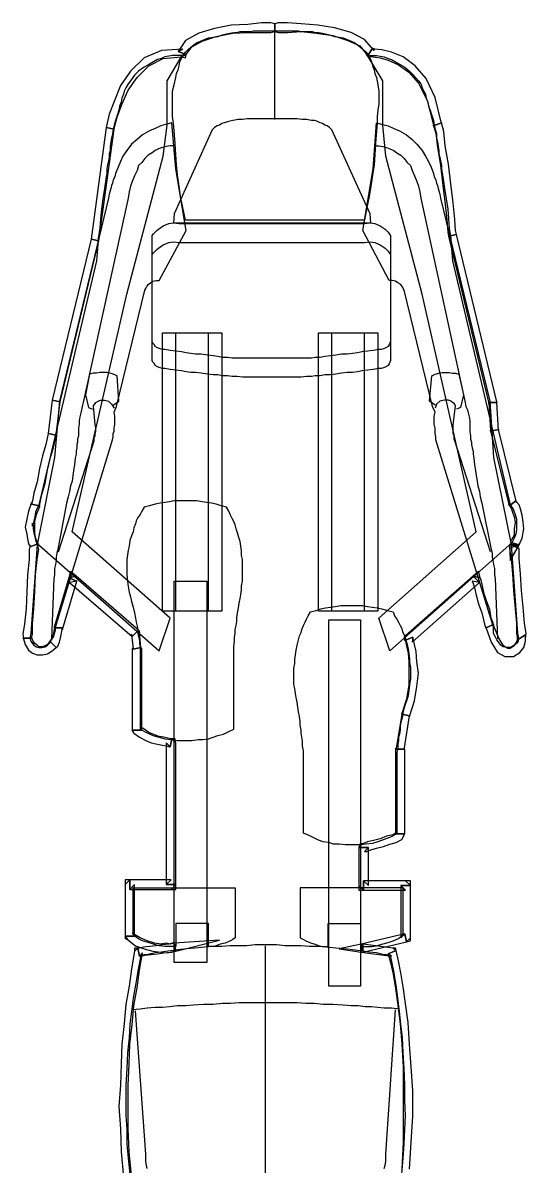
# Model space of a CAD drawing. Header units: millimetres. Extents: x 24547 to 62889, y 34568 to 56011.
# Drawn here: x 60588 to 61293, y 36032 to 37632 of the extents above; entities that cross this region are included whole.
import ezdxf

# ---------------------------------------------------------------- set-up
doc = ezdxf.new("R2010")
doc.units = ezdxf.units.MM

# ---------------------------------------------------------------- blocks, each defined once
blk = doc.blocks.new('A$C42E06F45')
at = {"linetype": 'Continuous'}
for points in [[(366.2, 1290.5), (366.2, 1290.5), (379.5, 1290.5), (391.7, 1291.6), (403.9, 1291.6), (415, 1291.6), (426.1, 1292.7), (438.3, 1292.7), (450.5, 1293.8), (463.8, 1294.9), (463.8, 1294.9), (474.9, 1296), (483.8, 1297.1), (493.8, 1298.2), (501.5, 1299.3), (510.4, 1300.4), (519.3, 1301.6), (529.3, 1303.8), (539.3, 1304.9), (539.3, 1304.9), (543.7, 1327.1), (547, 1347), (550.4, 1364.8), (552.6, 1383.7), (554.8, 1401.4), (555.9, 1420.3), (558.1, 1441.4), (559.2, 1463.6), (559.2, 1463.6), (560.3, 1486.9), (560.3, 1509), (560.3, 1529), (559.2, 1549), (559.2, 1569), (557, 1588.9), (554.8, 1611.1)], [(174.2, 1611.1), (172, 1588.9), (170.9, 1569), (169.8, 1549), (168.7, 1529), (169.8, 1509), (169.8, 1486.9), (170.9, 1463.6), (170.9, 1463.6), (172, 1441.4), (173.1, 1420.3), (175.3, 1401.4), (177.5, 1383.7), (179.8, 1364.8), (182, 1347), (185.3, 1327.1), (189.7, 1304.9), (189.7, 1304.9), (200.8, 1303.8), (209.7, 1301.6), (219.7, 1300.4), (228.6, 1299.3), (236.3, 1298.2), (246.3, 1297.1), (255.2, 1296), (266.3, 1294.9), (266.3, 1294.9), (279.6, 1293.8), (291.8, 1292.7), (304, 1292.7), (315.1, 1291.6), (325.1, 1291.6), (337.3, 1291.6), (349.5, 1290.5), (362.8, 1290.5), (366.2, 1290.5)], [(366.2, 1290.5), (379.5, 1290.5), (391.7, 1291.6), (403.9, 1291.6), (415, 1291.6), (426.1, 1292.7), (438.3, 1292.7), (450.5, 1293.8), (463.8, 1294.9), (474.9, 1296), (483.8, 1297.1), (493.8, 1298.2), (501.5, 1299.3), (510.4, 1300.4), (519.3, 1301.6), (529.3, 1303.8), (539.3, 1304.9), (543.7, 1327.1), (547, 1347), (550.4, 1364.8), (552.6, 1383.7), (554.8, 1401.4), (555.9, 1420.3), (558.1, 1441.4), (559.2, 1463.6), (560.3, 1486.9), (560.3, 1509), (560.3, 1529), (559.2, 1549), (559.2, 1569), (557, 1588.9), (554.8, 1611.1)], [(174.2, 1611.1), (172, 1588.9), (170.9, 1569), (169.8, 1549), (168.7, 1529), (169.8, 1509), (169.8, 1486.9), (170.9, 1463.6), (172, 1441.4), (173.1, 1420.3), (175.3, 1401.4), (177.5, 1383.7), (179.8, 1364.8), (182, 1347), (185.3, 1327.1), (189.7, 1304.9), (200.8, 1303.8), (209.7, 1301.6), (219.7, 1300.4), (228.6, 1299.3), (236.3, 1298.2), (246.3, 1297.1), (255.2, 1296), (266.3, 1294.9), (279.6, 1293.8), (291.8, 1292.7), (304, 1292.7), (315.1, 1291.6), (325.1, 1291.6), (337.3, 1291.6), (349.5, 1290.5), (362.8, 1290.5), (366.2, 1290.5), (366.2, 1290.5)], [(365.1, 1833), (365.1, 1291.6)], [(163.1, 1604.5), (160.9, 1566.7), (158.7, 1530.1), (158.7, 1494.6), (160.9, 1461.3), (163.1, 1429.2), (165.3, 1399.2), (168.7, 1372.6), (172, 1349.3), (175.3, 1329.3), (178.6, 1312.6), (182, 1298.2), (193.1, 1302.7), (189.7, 1314.9), (186.4, 1331.5), (183.1, 1351.5), (179.8, 1374.8), (176.4, 1401.4), (174.2, 1429.2), (172, 1461.3), (172, 1494.6), (172, 1530.1), (172, 1566.7), (174.2, 1604.5)], [(543.7, 1294.9), (548.1, 1299.3), (552.6, 1323.7), (555.9, 1348.2), (560.3, 1373.7), (562.6, 1400.3), (565.9, 1429.2), (567, 1456.9), (568.1, 1486.9), (570.3, 1516.8), (568.1, 1547.9), (567, 1580.1), (563.7, 1615.6)], [(552.6, 1613.3), (555.9, 1580.1), (557, 1547.9), (557, 1516.8), (557, 1486.9), (555.9, 1456.9), (554.8, 1429.2), (551.5, 1402.5), (549.2, 1375.9), (544.8, 1350.4), (541.5, 1326), (537, 1301.6), (541.5, 1306), (543.7, 1294.9), (548.1, 1294.9), (548.1, 1299.3), (543.7, 1294.9)], [(198.6, 1603.4), (197.5, 1598.9), (196.4, 1593.4), (196.4, 1588.9), (196.4, 1583.4), (183.1, 1381.4)], [(530.4, 1603.4), (531.5, 1598.9), (532.6, 1593.4), (532.6, 1588.9), (532.6, 1583.4), (547, 1382.6)], [(177.5, 1380.3), (177.5, 1380.3), (188.6, 1379.2), (198.6, 1379.2), (207.5, 1378.1), (216.4, 1377), (225.2, 1377), (235.2, 1375.9), (245.2, 1375.9), (256.3, 1374.8), (256.3, 1374.8), (270.7, 1373.7), (284.1, 1373.7), (296.3, 1372.6), (308.5, 1372.6), (320.7, 1371.5), (332.9, 1371.5), (346.2, 1371.5), (360.6, 1371.5), (360.6, 1371.5), (375, 1371.5), (388.4, 1371.5), (401.7, 1371.5), (413.9, 1372.6), (425, 1372.6), (438.3, 1373.7), (451.6, 1373.7), (466, 1374.8), (466, 1374.8), (477.1, 1375.9), (488.2, 1375.9), (499.3, 1377), (509.3, 1378.1), (519.3, 1378.1), (530.4, 1379.2), (540.4, 1380.3), (551.5, 1381.4)], [(231.9, 1348.2), (276.3, 1348.2), (276.3, 835.5), (231.9, 835.5), (231.9, 1348.2)], [(231.9, 1348.2), (276.3, 1348.2), (276.3, 835.5), (231.9, 835.5), (231.9, 1348.2), (231.9, 1348.2)], [(447.2, 1314.9), (492.7, 1314.9), (492.7, 781.2), (447.2, 781.2), (447.2, 1314.9)], [(447.2, 1314.9), (492.7, 1314.9), (492.7, 781.2), (447.2, 781.2), (447.2, 1314.9), (447.2, 1314.9)], [(228.6, 1289.3), (228.6, 1300.4), (167.5, 1286), (169.8, 1274.9), (230.8, 1289.3), (230.8, 1300.4), (230.8, 1289.3), (261.9, 1296), (230.8, 1300.4), (228.6, 1289.3)], [(182, 1298.2), (186.4, 1294.9), (228.6, 1289.3), (230.8, 1300.4), (188.6, 1306), (193.1, 1302.7), (182, 1298.2), (183.1, 1294.9), (186.4, 1294.9), (182, 1298.2)], [(490.4, 1299.3), (492.7, 1288.2), (494.9, 1288.2), (500.4, 1289.3), (509.3, 1290.5), (518.2, 1291.6), (527.1, 1292.7), (535.9, 1293.8), (541.5, 1294.9), (543.7, 1294.9), (541.5, 1306), (539.3, 1306), (533.7, 1304.9), (524.8, 1303.8), (516, 1302.7), (507.1, 1301.6), (498.2, 1300.4), (492.7, 1299.3), (490.4, 1299.3), (492.7, 1288.2), (490.4, 1299.3), (429.4, 1283.8), (492.7, 1288.2), (490.4, 1299.3)], [(561.5, 1278.2), (558.1, 1282.7), (547, 1291.6), (534.8, 1296), (522.6, 1299.3), (511.5, 1300.4), (503.8, 1301.6), (496, 1300.4), (491.5, 1299.3), (490.4, 1299.3), (492.7, 1288.2), (493.8, 1288.2), (498.2, 1289.3), (503.8, 1288.2), (511.5, 1289.3), (520.4, 1288.2), (530.4, 1284.9), (540.4, 1280.5), (551.5, 1273.8), (548.1, 1278.2), (561.5, 1278.2), (561.5, 1281.6), (558.1, 1282.7), (561.5, 1278.2)], [(167.5, 1286), (162, 1280.5), (162, 1207.2), (175.3, 1207.2), (175.3, 1280.5), (169.8, 1274.9), (167.5, 1286), (162, 1284.9), (162, 1280.5), (167.5, 1286)], [(300.7, 1288.2), (300.7, 1288.2), (295.2, 1289.3), (289.6, 1291.6), (284.1, 1292.7), (277.4, 1292.7), (277.4, 1260.5), (231.9, 1260.5), (231.9, 1292.7), (231.9, 1292.7), (224.1, 1292.7), (216.4, 1292.7), (209.7, 1291.6), (201.9, 1289.3), (201.9, 1289.3), (193.1, 1287.1), (186.4, 1284.9), (178.6, 1281.6), (172, 1276), (172, 1210.6), (316.2, 1210.6), (316.2, 1280.5), (316.2, 1280.5), (311.8, 1282.7), (308.5, 1284.9), (305.1, 1286), (300.7, 1288.2)], [(300.7, 1288.2), (295.2, 1289.3), (289.6, 1291.6), (284.1, 1292.7), (277.4, 1292.7), (277.4, 1260.5), (231.9, 1260.5), (231.9, 1292.7), (224.1, 1292.7), (216.4, 1292.7), (209.7, 1291.6), (201.9, 1289.3), (193.1, 1287.1), (186.4, 1284.9), (178.6, 1281.6), (172, 1276), (172, 1210.6), (316.2, 1210.6), (316.2, 1280.5), (311.8, 1282.7), (308.5, 1284.9), (305.1, 1286), (300.7, 1288.2), (300.7, 1288.2)], [(421.6, 1288.2), (421.6, 1288.2), (428.3, 1289.3), (433.9, 1291.6), (438.3, 1292.7), (444.9, 1292.7), (444.9, 1260.5), (490.4, 1260.5), (490.4, 1292.7), (490.4, 1292.7), (498.2, 1292.7), (506, 1292.7), (513.7, 1291.6), (521.5, 1289.3), (521.5, 1289.3), (529.3, 1287.1), (537, 1284.9), (543.7, 1281.6), (550.4, 1276), (550.4, 1210.6), (407.2, 1210.6), (407.2, 1280.5), (407.2, 1280.5), (410.5, 1282.7), (413.9, 1284.9), (417.2, 1286), (421.6, 1288.2)], [(421.6, 1288.2), (428.3, 1289.3), (433.9, 1291.6), (438.3, 1292.7), (444.9, 1292.7), (444.9, 1260.5), (490.4, 1260.5), (490.4, 1292.7), (498.2, 1292.7), (506, 1292.7), (513.7, 1291.6), (521.5, 1289.3), (529.3, 1287.1), (537, 1284.9), (543.7, 1281.6), (550.4, 1276), (550.4, 1210.6), (407.2, 1210.6), (407.2, 1280.5), (410.5, 1282.7), (413.9, 1284.9), (417.2, 1286), (421.6, 1288.2), (421.6, 1288.2)], [(554.8, 1199.5), (561.5, 1206.1), (561.5, 1209.5), (561.5, 1217.2), (561.5, 1229.4), (561.5, 1241.6), (561.5, 1254.9), (561.5, 1267.2), (561.5, 1274.9), (561.5, 1278.2), (548.1, 1278.2), (548.1, 1274.9), (548.1, 1267.2), (548.1, 1254.9), (548.1, 1241.6), (548.1, 1229.4), (548.1, 1217.2), (548.1, 1209.5), (548.1, 1206.1), (554.8, 1212.8), (554.8, 1199.5), (561.5, 1199.5), (561.5, 1206.1), (554.8, 1199.5)], [(162, 1207.2), (168.7, 1200.6), (227.5, 1200.6), (227.5, 1213.9), (168.7, 1213.9), (175.3, 1207.2), (162, 1207.2), (162, 1200.6), (168.7, 1200.6), (162, 1207.2)], [(227.5, 1200.6), (220.8, 1207.2), (220.8, 1154), (234.1, 1154), (234.1, 1207.2), (227.5, 1213.9), (234.1, 1207.2), (234.1, 1213.9), (227.5, 1213.9), (227.5, 1200.6)], [(503.8, 1206.1), (497.1, 1199.5), (554.8, 1199.5), (554.8, 1212.8), (497.1, 1212.8), (490.4, 1206.1), (497.1, 1212.8), (490.4, 1212.8), (490.4, 1206.1), (503.8, 1206.1)], [(498.2, 1013.1), (503.8, 1007.5), (503.8, 1206.1), (490.4, 1206.1), (490.4, 1007.5), (496, 1002), (490.4, 1007.5), (491.5, 1002), (496, 1002), (498.2, 1013.1)], [(220.8, 1154), (226.4, 1159.5), (223, 1159.5), (217.5, 1157.3), (209.7, 1155.1), (199.7, 1152.9), (190.8, 1149.5), (182, 1147.3), (174.2, 1142.9), (169.8, 1135.1), (183.1, 1135.1), (183.1, 1134), (186.4, 1136.2), (195.3, 1138.4), (204.2, 1141.8), (211.9, 1144), (221.9, 1146.2), (227.5, 1148.4), (228.6, 1148.4), (234.1, 1154), (228.6, 1148.4), (233, 1149.5), (234.1, 1154), (220.8, 1154)], [(317.3, 970.9), (317.3, 970.9), (318.5, 964.2), (319.6, 957.6), (320.7, 950.9), (321.8, 944.3), (322.9, 938.7), (324, 932.1), (325.1, 925.4), (325.1, 918.7), (325.1, 918.7), (325.1, 911), (325.1, 903.2), (324, 896.6), (324, 891), (322.9, 884.3), (321.8, 877.7), (320.7, 871), (318.5, 863.3), (318.5, 863.3), (317.3, 857.7), (315.1, 853.3), (314, 848.8), (311.8, 843.3), (309.6, 838.9), (307.4, 834.4), (305.1, 830), (301.8, 824.4), (301.8, 824.4), (294, 822.2), (287.4, 820), (280.7, 818.9), (274.1, 817.8), (267.4, 816.7), (259.6, 815.6), (251.9, 815.6), (244.1, 815.6), (244.1, 815.6), (236.3, 815.6), (228.6, 815.6), (221.9, 816.7), (215.3, 817.8), (208.6, 818.9), (201.9, 820), (194.2, 822.2), (186.4, 824.4), (186.4, 824.4), (184.2, 830), (180.9, 834.4), (178.6, 838.9), (176.4, 843.3), (174.2, 847.7), (173.1, 852.2), (170.9, 856.6), (168.7, 862.2), (168.7, 862.2), (166.4, 869.9), (165.3, 876.6), (164.2, 883.2), (163.1, 889.9), (163.1, 895.4), (162, 902.1), (162, 909.9), (162, 917.6), (162, 917.6), (163.1, 926.5), (164.2, 934.3), (165.3, 942), (167.5, 948.7), (169.8, 955.4), (172, 963.1), (173.1, 970.9), (175.3, 978.7), (175.3, 978.7), (176.4, 984.2), (176.4, 989.8), (177.5, 995.3), (178.6, 999.7), (178.6, 1004.2), (179.8, 1009.7), (179.8, 1015.3), (180.9, 1020.8), (180.9, 1135.1), (180.9, 1135.1), (189.7, 1139.6), (198.6, 1142.9), (207.5, 1146.2), (215.3, 1148.4), (224.1, 1149.5), (233, 1150.6), (243, 1150.6), (253, 1150.6), (253, 1150.6), (261.9, 1149.5), (269.6, 1149.5), (276.3, 1147.3), (284.1, 1146.2), (290.7, 1144), (297.4, 1140.7), (304, 1137.3), (311.8, 1134), (311.8, 1018.6), (311.8, 1018.6), (312.9, 1011.9), (312.9, 1005.3), (314, 999.7), (315.1, 994.2), (315.1, 989.8), (316.2, 983.1), (316.2, 977.6), (317.3, 970.9)], [(317.3, 970.9), (318.5, 964.2), (319.6, 957.6), (320.7, 950.9), (321.8, 944.3), (322.9, 938.7), (324, 932.1), (325.1, 925.4), (325.1, 918.7), (325.1, 911), (325.1, 903.2), (324, 896.6), (324, 891), (322.9, 884.3), (321.8, 877.7), (320.7, 871), (318.5, 863.3), (317.3, 857.7), (315.1, 853.3), (314, 848.8), (311.8, 843.3), (309.6, 838.9), (307.4, 834.4), (305.1, 830), (301.8, 824.4), (294, 822.2), (287.4, 820), (280.7, 818.9), (274.1, 817.8), (267.4, 816.7), (259.6, 815.6), (251.9, 815.6), (244.1, 815.6), (236.3, 815.6), (228.6, 815.6), (221.9, 816.7), (215.3, 817.8), (208.6, 818.9), (201.9, 820), (194.2, 822.2), (186.4, 824.4), (184.2, 830), (180.9, 834.4), (178.6, 838.9), (176.4, 843.3), (174.2, 847.7), (173.1, 852.2), (170.9, 856.6), (168.7, 862.2), (166.4, 869.9), (165.3, 876.6), (164.2, 883.2), (163.1, 889.9), (163.1, 895.4), (162, 902.1), (162, 909.9), (162, 917.6), (163.1, 926.5), (164.2, 934.3), (165.3, 942), (167.5, 948.7), (169.8, 955.4), (172, 963.1), (173.1, 970.9), (175.3, 978.7), (176.4, 984.2), (176.4, 989.8), (177.5, 995.3), (178.6, 999.7), (178.6, 1004.2), (179.8, 1009.7), (179.8, 1015.3), (180.9, 1020.8), (180.9, 1135.1), (189.7, 1139.6), (198.6, 1142.9), (207.5, 1146.2), (215.3, 1148.4), (224.1, 1149.5), (233, 1150.6), (243, 1150.6), (253, 1150.6), (261.9, 1149.5), (269.6, 1149.5), (276.3, 1147.3), (284.1, 1146.2), (290.7, 1144), (297.4, 1140.7), (304, 1137.3), (311.8, 1134), (311.8, 1018.6), (312.9, 1011.9), (312.9, 1005.3), (314, 999.7), (315.1, 994.2), (315.1, 989.8), (316.2, 983.1), (316.2, 977.6), (317.3, 970.9), (317.3, 970.9)], [(169.8, 1135.1), (169.8, 1135.1), (169.8, 1016.4), (183.1, 1016.4), (183.1, 1135.1), (183.1, 1135.1), (169.8, 1135.1)], [(169.8, 1016.4), (170.9, 1017.5), (163.1, 969.8), (174.2, 967.6), (182, 1015.3), (183.1, 1016.4), (182, 1015.3), (182, 1016.4), (183.1, 1016.4), (169.8, 1016.4)], [(551.5, 989.8), (549.2, 994.2), (541.5, 999.7), (532.6, 1004.2), (524.8, 1007.5), (516, 1009.7), (509.3, 1010.8), (503.8, 1011.9), (499.3, 1013.1), (498.2, 1013.1), (496, 1002), (497.1, 1002), (501.5, 1000.9), (507.1, 999.7), (513.7, 998.6), (520.4, 996.4), (528.2, 993.1), (534.8, 988.6), (540.4, 985.3), (538.2, 989.8), (551.5, 989.8), (550.4, 992), (549.2, 994.2), (551.5, 989.8)], [(403.9, 825.5), (403.9, 825.5), (402.8, 818.9), (401.7, 812.2), (400.6, 805.6), (399.5, 800), (398.3, 793.4), (398.3, 787.8), (397.2, 781.2), (397.2, 773.4), (397.2, 773.4), (397.2, 765.6), (397.2, 757.9), (397.2, 751.2), (398.3, 745.6), (398.3, 739), (399.5, 732.3), (400.6, 725.7), (402.8, 719), (402.8, 719), (403.9, 713.5), (406.1, 707.9), (407.2, 702.4), (409.4, 697.9), (411.7, 693.5), (413.9, 689.1), (416.1, 683.5), (419.4, 678), (419.4, 678), (427.2, 675.7), (433.9, 673.5), (440.5, 672.4), (447.2, 671.3), (453.8, 670.2), (461.6, 669.1), (469.4, 669.1), (477.1, 669.1), (477.1, 669.1), (484.9, 669.1), (492.7, 669.1), (499.3, 670.2), (506, 671.3), (512.6, 672.4), (519.3, 673.5), (527.1, 675.7), (534.8, 678), (534.8, 678), (538.2, 683.5), (540.4, 687.9), (543.7, 692.4), (545.9, 696.8), (547, 701.3), (549.2, 706.8), (550.4, 712.4), (552.6, 717.9), (552.6, 717.9), (554.8, 724.6), (555.9, 732.3), (557, 737.9), (558.1, 744.5), (559.2, 751.2), (559.2, 757.9), (559.2, 764.5), (559.2, 772.3), (559.2, 772.3), (558.1, 781.2), (557, 788.9), (555.9, 796.7), (553.7, 803.3), (552.6, 810), (550.4, 817.8), (548.1, 825.5), (547, 833.3), (547, 833.3), (545.9, 838.9), (544.8, 844.4), (543.7, 849.9), (543.7, 854.4), (542.6, 858.8), (541.5, 863.3), (541.5, 868.8), (540.4, 874.4), (540.4, 988.6), (540.4, 988.6), (531.5, 993.1), (522.6, 997.5), (513.7, 999.7), (506, 1002), (497.1, 1003.1), (488.2, 1004.2), (478.2, 1004.2), (468.2, 1004.2), (468.2, 1004.2), (459.4, 1003.1), (452.7, 1003.1), (444.9, 1002), (438.3, 999.7), (431.6, 997.5), (423.9, 995.3), (417.2, 992), (409.4, 988.6), (409.4, 872.1), (409.4, 872.1), (408.3, 865.5), (408.3, 859.9), (407.2, 854.4), (407.2, 848.8), (406.1, 843.3), (405, 837.7), (405, 832.2), (403.9, 825.5)], [(403.9, 825.5), (402.8, 818.9), (401.7, 812.2), (400.6, 805.6), (399.5, 800), (398.3, 793.4), (398.3, 787.8), (397.2, 781.2), (397.2, 773.4), (397.2, 765.6), (397.2, 757.9), (397.2, 751.2), (398.3, 745.6), (398.3, 739), (399.5, 732.3), (400.6, 725.7), (402.8, 719), (403.9, 713.5), (406.1, 707.9), (407.2, 702.4), (409.4, 697.9), (411.7, 693.5), (413.9, 689.1), (416.1, 683.5), (419.4, 678), (427.2, 675.7), (433.9, 673.5), (440.5, 672.4), (447.2, 671.3), (453.8, 670.2), (461.6, 669.1), (469.4, 669.1), (477.1, 669.1), (484.9, 669.1), (492.7, 669.1), (499.3, 670.2), (506, 671.3), (512.6, 672.4), (519.3, 673.5), (527.1, 675.7), (534.8, 678), (538.2, 683.5), (540.4, 687.9), (543.7, 692.4), (545.9, 696.8), (547, 701.3), (549.2, 706.8), (550.4, 712.4), (552.6, 717.9), (554.8, 724.6), (555.9, 732.3), (557, 737.9), (558.1, 744.5), (559.2, 751.2), (559.2, 757.9), (559.2, 764.5), (559.2, 772.3), (558.1, 781.2), (557, 788.9), (555.9, 796.7), (553.7, 803.3), (552.6, 810), (550.4, 817.8), (548.1, 825.5), (547, 833.3), (545.9, 838.9), (544.8, 844.4), (543.7, 849.9), (543.7, 854.4), (542.6, 858.8), (541.5, 863.3), (541.5, 868.8), (540.4, 874.4), (540.4, 988.6), (531.5, 993.1), (522.6, 997.5), (513.7, 999.7), (506, 1002), (497.1, 1003.1), (488.2, 1004.2), (478.2, 1004.2), (468.2, 1004.2), (459.4, 1003.1), (452.7, 1003.1), (444.9, 1002), (438.3, 999.7), (431.6, 997.5), (423.9, 995.3), (417.2, 992), (409.4, 988.6), (409.4, 872.1), (408.3, 865.5), (408.3, 859.9), (407.2, 854.4), (407.2, 848.8), (406.1, 843.3), (405, 837.7), (405, 832.2), (403.9, 825.5), (403.9, 825.5)], [(550.4, 876.6), (551.5, 875.5), (551.5, 879.9), (551.5, 893.2), (551.5, 912.1), (551.5, 932.1), (551.5, 953.1), (551.5, 972), (551.5, 985.3), (551.5, 989.8), (538.2, 989.8), (538.2, 985.3), (538.2, 972), (538.2, 953.1), (538.2, 932.1), (538.2, 912.1), (538.2, 893.2), (538.2, 879.9), (538.2, 875.5), (539.3, 874.4), (538.2, 875.5), (539.3, 875.5), (539.3, 874.4), (550.4, 876.6)], [(163.1, 969.8), (163.1, 970.9), (156.5, 948.7), (153.1, 928.7), (150.9, 909.9), (153.1, 894.3), (154.2, 879.9), (156.5, 869.9), (157.6, 863.3), (158.7, 859.9), (169.8, 864.4), (168.7, 865.5), (167.5, 872.1), (165.3, 882.1), (164.2, 894.3), (164.2, 909.9), (164.2, 926.5), (167.5, 946.5), (174.2, 966.5), (174.2, 967.6), (174.2, 966.5), (174.2, 967.6), (174.2, 967.6), (163.1, 969.8)], [(56.6, 846.6), (56.6, 845.5), (48.8, 866.6), (39.9, 881), (30, 886.6), (17.8, 886.6), (8.9, 881), (3.3, 874.4), (1.1, 865.5), (1.1, 856.6), (12.2, 863.3), (12.2, 863.3), (14.4, 867.7), (17.8, 872.1), (22.2, 875.5), (25.5, 875.5), (31.1, 872.1), (37.7, 862.2), (45.5, 843.3), (45.5, 842.2), (45.5, 843.3), (45.5, 843.3), (45.5, 842.2), (56.6, 846.6)], [(703.5, 861), (703.5, 862.2), (701.3, 869.9), (696.8, 877.7), (691.3, 882.1), (684.6, 884.3), (676.9, 884.3), (670.2, 883.2), (663.5, 878.8), (658, 874.4), (666.9, 865.5), (670.2, 869.9), (674.6, 872.1), (679.1, 873.2), (682.4, 873.2), (684.6, 871), (687.9, 868.8), (690.2, 865.5), (692.4, 859.9), (692.4, 861), (703.5, 861), (704.6, 861), (703.5, 862.2), (703.5, 861)], [(209.7, 139.8), (209.7, 139.8), (200.8, 142), (193.1, 144.2), (185.3, 147.6), (177.5, 150.9), (177.5, 150.9), (167.5, 156.5), (159.8, 163.1), (153.1, 169.8), (145.4, 178.6), (145.4, 178.6), (140.9, 186.4), (136.5, 194.2), (133.2, 201.9), (129.8, 210.8), (129.8, 210.8), (128.7, 215.3), (126.5, 219.7), (125.4, 224.1), (124.3, 227.5), (123.2, 231.9), (122.1, 235.2), (120.9, 239.7), (119.8, 245.2), (51, 529.3), (45.5, 608.1), (21.1, 730.1), (12.2, 854.4), (12.2, 854.4), (11.1, 858.8), (11.1, 862.2), (11.1, 865.5), (13.3, 868.8), (13.3, 868.8), (16.6, 871), (20, 873.2), (23.3, 874.4), (27.7, 874.4), (27.7, 874.4), (32.2, 873.2), (35.5, 871), (37.7, 867.7), (41.1, 863.3), (41.1, 863.3), (43.3, 858.8), (45.5, 854.4), (45.5, 849.9), (45.5, 845.5), (126.5, 583.6), (126.5, 583.6), (126.5, 579.2), (127.6, 574.8), (127.6, 571.4), (127.6, 567), (127.6, 567), (128.7, 561.5), (128.7, 555.9), (128.7, 550.4), (127.6, 544.8), (130.9, 537), (170.9, 373.9), (170.9, 373.9), (172, 371.7), (173.1, 369.5), (174.2, 368.4), (175.3, 366.2), (175.3, 366.2), (179.8, 363.9), (183.1, 361.7), (187.5, 360.6), (192, 360.6), (228.6, 290.7), (214.2, 204.2), (209.7, 139.8)], [(209.7, 139.8), (200.8, 142), (193.1, 144.2), (185.3, 147.6), (177.5, 150.9), (167.5, 156.5), (159.8, 163.1), (153.1, 169.8), (145.4, 178.6), (140.9, 186.4), (136.5, 194.2), (133.2, 201.9), (129.8, 210.8), (128.7, 215.3), (126.5, 219.7), (125.4, 224.1), (124.3, 227.5), (123.2, 231.9), (122.1, 235.2), (120.9, 239.7), (119.8, 245.2), (51, 529.3), (45.5, 608.1), (21.1, 730.1), (12.2, 854.4), (11.1, 858.8), (11.1, 862.2), (11.1, 865.5), (13.3, 868.8), (16.6, 871), (20, 873.2), (23.3, 874.4), (27.7, 874.4), (32.2, 873.2), (35.5, 871), (37.7, 867.7), (41.1, 863.3), (43.3, 858.8), (45.5, 854.4), (45.5, 849.9), (45.5, 845.5), (126.5, 583.6), (126.5, 579.2), (127.6, 574.8), (127.6, 571.4), (127.6, 567), (128.7, 561.5), (128.7, 555.9), (128.7, 550.4), (127.6, 544.8), (130.9, 537), (170.9, 373.9), (172, 371.7), (173.1, 369.5), (174.2, 368.4), (175.3, 366.2), (179.8, 363.9), (183.1, 361.7), (187.5, 360.6), (192, 360.6), (228.6, 290.7), (214.2, 204.2), (209.7, 139.8), (209.7, 139.8)], [(221.9, 45.5), (221.9, 45.5), (215.3, 45.5), (209.7, 45.5), (204.2, 46.6), (198.6, 47.7), (193.1, 49.9), (188.6, 51), (183.1, 54.4), (177.5, 57.7), (177.5, 57.7), (169.8, 62.1), (163.1, 67.7), (157.6, 73.2), (150.9, 81), (150.9, 81), (147.6, 85.4), (145.4, 91), (143.1, 95.4), (140.9, 99.9), (139.8, 105.4), (137.6, 111), (136.5, 116.5), (134.3, 122.1), (134.3, 122.1), (132, 129.8), (129.8, 136.5), (128.7, 143.1), (127.6, 148.7), (125.4, 155.3), (125.4, 160.9), (124.3, 166.4), (123.2, 173.1), (123.2, 173.1), (122.1, 178.6), (122.1, 183.1), (120.9, 188.6), (119.8, 193.1), (118.7, 198.6), (118.7, 204.2), (117.6, 209.7), (116.5, 215.3), (116.5, 215.3), (114.3, 231.9), (112.1, 246.3), (109.8, 260.8), (108.7, 274.1), (107.6, 287.4), (105.4, 301.8), (104.3, 316.2), (103.2, 332.9), (22.2, 674.6), (22.2, 674.6), (17.8, 681.3), (15.5, 687.9), (13.3, 694.6), (13.3, 702.4), (13.3, 702.4), (13.3, 709), (14.4, 715.7), (16.6, 721.2), (20, 727.9), (190.8, 878.8), (206.4, 833.3), (69.9, 712.4), (145.4, 379.5), (196.4, 186.4), (200.8, 143.1), (200.8, 81), (221.9, 45.5)], [(221.9, 45.5), (215.3, 45.5), (209.7, 45.5), (204.2, 46.6), (198.6, 47.7), (193.1, 49.9), (188.6, 51), (183.1, 54.4), (177.5, 57.7), (169.8, 62.1), (163.1, 67.7), (157.6, 73.2), (150.9, 81), (147.6, 85.4), (145.4, 91), (143.1, 95.4), (140.9, 99.9), (139.8, 105.4), (137.6, 111), (136.5, 116.5), (134.3, 122.1), (132, 129.8), (129.8, 136.5), (128.7, 143.1), (127.6, 148.7), (125.4, 155.3), (125.4, 160.9), (124.3, 166.4), (123.2, 173.1), (122.1, 178.6), (122.1, 183.1), (120.9, 188.6), (119.8, 193.1), (118.7, 198.6), (118.7, 204.2), (117.6, 209.7), (116.5, 215.3), (114.3, 231.9), (112.1, 246.3), (109.8, 260.8), (108.7, 274.1), (107.6, 287.4), (105.4, 301.8), (104.3, 316.2), (103.2, 332.9), (22.2, 674.6), (17.8, 681.3), (15.5, 687.9), (13.3, 694.6), (13.3, 702.4), (13.3, 709), (14.4, 715.7), (16.6, 721.2), (20, 727.9), (190.8, 878.8), (206.4, 833.3), (69.9, 712.4), (145.4, 379.5), (196.4, 186.4), (200.8, 143.1), (200.8, 81), (221.9, 45.5), (221.9, 45.5)], [(158.7, 859.9), (159.8, 866.6), (65.5, 783.4), (74.3, 774.5), (168.7, 857.7), (169.8, 864.4), (168.7, 857.7), (170.9, 859.9), (169.8, 864.4), (158.7, 859.9)], [(496, 139.8), (496, 139.8), (504.9, 142), (511.5, 144.2), (519.3, 147.6), (527.1, 150.9), (527.1, 150.9), (537, 156.5), (544.8, 163.1), (552.6, 169.8), (559.2, 178.6), (559.2, 178.6), (564.8, 186.4), (568.1, 194.2), (571.4, 201.9), (574.8, 210.8), (574.8, 210.8), (575.9, 215.3), (578.1, 219.7), (579.2, 224.1), (580.3, 227.5), (581.4, 231.9), (582.5, 235.2), (583.6, 239.7), (584.8, 245.2), (653.5, 529.3), (660.2, 608.1), (684.6, 730.1), (693.5, 854.4), (693.5, 854.4), (694.6, 858.8), (694.6, 862.2), (693.5, 865.5), (691.3, 868.8), (691.3, 868.8), (689.1, 871), (685.7, 873.2), (682.4, 874.4), (678, 874.4), (678, 874.4), (673.5, 873.2), (670.2, 871), (666.9, 867.7), (664.6, 863.3), (664.6, 863.3), (661.3, 858.8), (660.2, 854.4), (659.1, 849.9), (659.1, 845.5), (579.2, 583.6), (579.2, 583.6), (578.1, 579.2), (578.1, 574.8), (577, 571.4), (577, 567), (577, 567), (575.9, 561.5), (575.9, 555.9), (575.9, 550.4), (577, 544.8), (573.7, 537), (533.7, 373.9), (533.7, 373.9), (532.6, 371.7), (531.5, 369.5), (530.4, 368.4), (529.3, 366.2), (529.3, 366.2), (525.9, 363.9), (522.6, 361.7), (518.2, 360.6), (513.7, 360.6), (476, 290.7), (490.4, 204.2), (496, 139.8)], [(496, 139.8), (504.9, 142), (511.5, 144.2), (519.3, 147.6), (527.1, 150.9), (537, 156.5), (544.8, 163.1), (552.6, 169.8), (559.2, 178.6), (564.8, 186.4), (568.1, 194.2), (571.4, 201.9), (574.8, 210.8), (575.9, 215.3), (578.1, 219.7), (579.2, 224.1), (580.3, 227.5), (581.4, 231.9), (582.5, 235.2), (583.6, 239.7), (584.8, 245.2), (653.5, 529.3), (660.2, 608.1), (684.6, 730.1), (693.5, 854.4), (694.6, 858.8), (694.6, 862.2), (693.5, 865.5), (691.3, 868.8), (689.1, 871), (685.7, 873.2), (682.4, 874.4), (678, 874.4), (673.5, 873.2), (670.2, 871), (666.9, 867.7), (664.6, 863.3), (661.3, 858.8), (660.2, 854.4), (659.1, 849.9), (659.1, 845.5), (579.2, 583.6), (578.1, 579.2), (578.1, 574.8), (577, 571.4), (577, 567), (575.9, 561.5), (575.9, 555.9), (575.9, 550.4), (577, 544.8), (573.7, 537), (533.7, 373.9), (532.6, 371.7), (531.5, 369.5), (530.4, 368.4), (529.3, 366.2), (525.9, 363.9), (522.6, 361.7), (518.2, 360.6), (513.7, 360.6), (476, 290.7), (490.4, 204.2), (496, 139.8), (496, 139.8)], [(481.6, 45.5), (481.6, 45.5), (488.2, 45.5), (494.9, 45.5), (500.4, 46.6), (506, 47.7), (510.4, 49.9), (516, 51), (521.5, 54.4), (527.1, 57.7), (527.1, 57.7), (534.8, 62.1), (542.6, 67.7), (548.1, 73.2), (553.7, 81), (553.7, 81), (557, 85.4), (560.3, 91), (562.6, 95.4), (563.7, 99.9), (565.9, 105.4), (567, 111), (569.2, 116.5), (570.3, 122.1), (570.3, 122.1), (572.5, 129.8), (574.8, 136.5), (577, 143.1), (578.1, 148.7), (579.2, 155.3), (580.3, 160.9), (581.4, 166.4), (582.5, 173.1), (582.5, 173.1), (582.5, 178.6), (583.6, 183.1), (583.6, 188.6), (584.8, 193.1), (585.9, 198.6), (587, 204.2), (587, 209.7), (588.1, 215.3), (588.1, 215.3), (590.3, 231.9), (592.5, 246.3), (594.7, 260.8), (595.9, 274.1), (597, 287.4), (599.2, 301.8), (600.3, 316.2), (601.4, 332.9), (682.4, 674.6), (682.4, 674.6), (684.6, 679.1), (686.8, 684.6), (687.9, 691.3), (689.1, 696.8), (690.2, 701.3), (691.3, 704.6), (691.3, 704.6), (691.3, 702.4), (691.3, 702.4), (691.3, 700.2), (691.3, 701.3), (690.2, 703.5), (690.2, 707.9), (689.1, 713.5), (687.9, 719), (686.8, 723.5), (685.7, 727.9), (513.7, 878.8), (498.2, 833.3), (635.8, 712.4), (559.2, 379.5), (508.2, 186.4), (502.6, 143.1), (502.6, 81), (481.6, 45.5)], [(481.6, 45.5), (488.2, 45.5), (494.9, 45.5), (500.4, 46.6), (506, 47.7), (510.4, 49.9), (516, 51), (521.5, 54.4), (527.1, 57.7), (534.8, 62.1), (542.6, 67.7), (548.1, 73.2), (553.7, 81), (557, 85.4), (560.3, 91), (562.6, 95.4), (563.7, 99.9), (565.9, 105.4), (567, 111), (569.2, 116.5), (570.3, 122.1), (572.5, 129.8), (574.8, 136.5), (577, 143.1), (578.1, 148.7), (579.2, 155.3), (580.3, 160.9), (581.4, 166.4), (582.5, 173.1), (582.5, 178.6), (583.6, 183.1), (583.6, 188.6), (584.8, 193.1), (585.9, 198.6), (587, 204.2), (587, 209.7), (588.1, 215.3), (590.3, 231.9), (592.5, 246.3), (594.7, 260.8), (595.9, 274.1), (597, 287.4), (599.2, 301.8), (600.3, 316.2), (601.4, 332.9), (682.4, 674.6), (684.6, 679.1), (686.8, 684.6), (687.9, 691.3), (689.1, 696.8), (690.2, 701.3), (691.3, 704.6), (691.3, 704.6), (691.3, 702.4), (691.3, 700.2), (691.3, 701.3), (690.2, 703.5), (690.2, 707.9), (689.1, 713.5), (687.9, 719), (686.8, 723.5), (685.7, 727.9), (513.7, 878.8), (498.2, 833.3), (635.8, 712.4), (559.2, 379.5), (508.2, 186.4), (502.6, 143.1), (502.6, 81), (481.6, 45.5), (481.6, 45.5)], [(551.5, 858.8), (552.6, 855.5), (550.4, 876.6), (539.3, 874.4), (541.5, 853.3), (542.6, 849.9), (541.5, 853.3), (541.5, 851.1), (542.6, 849.9), (551.5, 858.8)], [(658, 874.4), (658, 874.4), (655.8, 872.1), (653.5, 866.6), (651.3, 858.8), (649.1, 846.6), (660.2, 846.6), (662.4, 856.6), (664.6, 862.2), (666.9, 865.5), (666.9, 865.5), (666.9, 865.5), (666.9, 865.5), (666.9, 865.5), (666.9, 865.5), (658, 874.4)], [(1.1, 856.6), (1.1, 859.9), (0, 854.4), (2.2, 840), (4.4, 817.8), (6.7, 794.5), (7.8, 771.2), (10, 750.1), (10, 735.7), (23.3, 730.1), (10, 730.1), (23.3, 735.7), (21.1, 750.1), (18.9, 771.2), (17.8, 794.5), (15.5, 820), (13.3, 840), (13.3, 854.4), (12.2, 859.9), (12.2, 863.3), (12.2, 859.9), (12.2, 862.2), (12.2, 863.3), (1.1, 856.6)], [(213, 172), (213, 172), (206.4, 172), (200.8, 173.1), (195.3, 174.2), (190.8, 176.4), (185.3, 178.6), (180.9, 182), (175.3, 185.3), (170.9, 189.7), (170.9, 189.7), (166.4, 195.3), (162, 199.7), (159.8, 206.4), (156.5, 214.2), (156.5, 214.2), (153.1, 221.9), (150.9, 228.6), (148.7, 236.3), (147.6, 245.2), (85.4, 531.5), (85.4, 531.5), (84.3, 537), (82.1, 541.5), (81, 545.9), (79.9, 551.5), (79.9, 551.5), (78.8, 557), (78.8, 561.5), (78.8, 567), (78.8, 572.5), (78.8, 572.5), (77.7, 578.1), (77.7, 582.5), (76.6, 587), (76.6, 590.3), (75.5, 594.7), (74.3, 599.2), (74.3, 603.6), (73.2, 609.2), (73.2, 609.2), (72.1, 618), (71, 626.9), (69.9, 633.6), (68.8, 641.3), (67.7, 648), (65.5, 655.8), (64.4, 663.5), (62.1, 672.4), (48.8, 736.8), (48.8, 736.8), (47.7, 742.3), (47.7, 747.9), (46.6, 752.3), (45.5, 757.9), (45.5, 757.9), (44.4, 763.4), (44.4, 767.8), (44.4, 772.3), (43.3, 777.8), (39.9, 862.2)], [(491.5, 172), (491.5, 172), (498.2, 172), (503.8, 173.1), (509.3, 174.2), (514.9, 176.4), (519.3, 178.6), (523.7, 182), (529.3, 185.3), (533.7, 189.7), (533.7, 189.7), (538.2, 195.3), (542.6, 199.7), (544.8, 206.4), (548.1, 214.2), (548.1, 214.2), (551.5, 221.9), (553.7, 228.6), (555.9, 236.3), (557, 245.2), (620.3, 531.5), (620.3, 531.5), (621.4, 537), (622.5, 541.5), (623.6, 545.9), (624.7, 551.5), (624.7, 551.5), (625.8, 557), (625.8, 561.5), (626.9, 567), (626.9, 572.5), (626.9, 572.5), (626.9, 578.1), (628, 582.5), (628, 587), (629.1, 590.3), (629.1, 594.7), (630.2, 599.2), (630.2, 603.6), (631.4, 609.2), (631.4, 609.2), (632.5, 618), (633.6, 626.9), (634.7, 633.6), (635.8, 641.3), (638, 648), (639.1, 655.8), (641.3, 663.5), (643.6, 672.4), (655.8, 736.8), (655.8, 736.8), (656.9, 742.3), (658, 747.9), (658, 752.3), (659.1, 757.9), (659.1, 757.9), (660.2, 763.4), (660.2, 767.8), (660.2, 772.3), (661.3, 777.8), (664.6, 862.2)], [(629.1, 781.2), (639.1, 783.4), (551.5, 858.8), (542.6, 849.9), (630.2, 774.5), (640.2, 776.7), (630.2, 774.5), (638, 767.8), (640.2, 776.7), (629.1, 781.2)], [(649.1, 846.6), (649.1, 848.8), (629.1, 781.2), (640.2, 776.7), (660.2, 844.4), (660.2, 846.6), (660.2, 844.4), (660.2, 845.5), (660.2, 846.6), (649.1, 846.6)], [(694.6, 733.4), (694.6, 731.2), (695.7, 736.8), (695.7, 751.2), (697.9, 772.3), (699, 795.6), (700.2, 820), (702.4, 841.1), (704.6, 855.5), (703.5, 861), (692.4, 861), (691.3, 855.5), (691.3, 841.1), (689.1, 820), (687.9, 795.6), (686.8, 772.3), (684.6, 751.2), (682.4, 736.8), (683.5, 731.2), (683.5, 729), (683.5, 731.2), (682.4, 730.1), (683.5, 729), (694.6, 733.4)], [(65.5, 783.4), (75.5, 781.2), (74.3, 784.5), (72.1, 790), (69.9, 801.1), (66.6, 813.3), (62.1, 825.5), (59.9, 835.5), (57.7, 843.3), (56.6, 846.6), (45.5, 842.2), (46.6, 838.9), (48.8, 833.3), (51, 821.1), (55.5, 808.9), (58.8, 798.9), (61, 787.8), (63.2, 780), (64.4, 776.7), (74.3, 774.5), (64.4, 776.7), (66.6, 767.8), (74.3, 774.5), (65.5, 783.4)], [(207.5, 823.3), (290.7, 823.3), (290.7, 433.9), (207.5, 433.9), (207.5, 823.3)], [(207.5, 823.3), (290.7, 823.3), (290.7, 433.9), (207.5, 433.9), (207.5, 823.3), (207.5, 823.3)], [(226.4, 822.2), (226.4, 433.9)], [(271.9, 822.2), (271.9, 433.9)], [(426.1, 823.3), (509.3, 823.3), (509.3, 433.9), (426.1, 433.9), (426.1, 823.3)], [(426.1, 823.3), (509.3, 823.3), (509.3, 433.9), (426.1, 433.9), (426.1, 823.3), (426.1, 823.3)], [(444.9, 822.2), (444.9, 433.9)], [(490.4, 822.2), (490.4, 433.9)], [(23.3, 730.1), (11.1, 733.4), (5.5, 721.2), (3.3, 707.9), (4.4, 699), (5.5, 689.1), (7.8, 680.2), (10, 674.6), (13.3, 670.2), (14.4, 669.1), (23.3, 675.7), (22.2, 676.9), (21.1, 679.1), (18.9, 684.6), (16.6, 691.3), (15.5, 699), (16.6, 707.9), (16.6, 716.8), (22.2, 726.8), (10, 730.1), (23.3, 730.1), (22.2, 752.3), (11.1, 733.4), (23.3, 730.1)], [(49.9, 740.1), (99.9, 584.8), (99.9, 584.8), (101, 582.5), (101, 580.3), (101, 578.1), (102.1, 574.8), (102.1, 574.8), (102.1, 571.4), (102.1, 568.1), (102.1, 565.9), (102.1, 562.6), (98.8, 535.9), (98.8, 535.9), (101, 532.6), (103.2, 531.5), (105.4, 529.3), (108.7, 528.2), (108.7, 528.2), (114.3, 528.2), (120.9, 529.3), (125.4, 533.7), (127.6, 539.3)], [(654.7, 740.1), (604.7, 584.8), (604.7, 584.8), (604.7, 582.5), (604.7, 580.3), (603.6, 578.1), (603.6, 574.8), (603.6, 574.8), (602.5, 571.4), (602.5, 568.1), (602.5, 565.9), (603.6, 562.6), (605.8, 535.9), (605.8, 535.9), (603.6, 532.6), (602.5, 531.5), (599.2, 529.3), (595.9, 528.2), (595.9, 528.2), (590.3, 528.2), (584.8, 529.3), (580.3, 533.7), (577, 539.3)], [(692.4, 673.5), (692.4, 671.3), (696.8, 683.5), (699, 694.6), (701.3, 705.7), (699, 715.7), (697.9, 722.3), (696.8, 729), (694.6, 732.3), (694.6, 733.4), (683.5, 729), (683.5, 727.9), (685.7, 724.6), (686.8, 720.1), (687.9, 713.5), (687.9, 705.7), (687.9, 696.8), (685.7, 687.9), (681.3, 678), (681.3, 675.7), (681.3, 678), (681.3, 676.9), (681.3, 675.7), (692.4, 673.5)], [(14.4, 669.1), (13.3, 671.3), (38.8, 569.2), (49.9, 571.4), (24.4, 673.5), (23.3, 675.7), (24.4, 673.5), (24.4, 674.6), (23.3, 675.7), (14.4, 669.1)], [(669.1, 574.8), (669.1, 574.8), (670.2, 579.2), (672.4, 590.3), (676.9, 605.8), (681.3, 623.6), (684.6, 642.5), (689.1, 658), (691.3, 669.1), (692.4, 673.5), (681.3, 675.7), (680.2, 671.3), (678, 660.2), (673.5, 644.7), (670.2, 625.8), (665.8, 608.1), (661.3, 592.5), (659.1, 581.4), (658, 577), (658, 577), (658, 577), (658, 577), (658, 577), (669.1, 574.8)], [(663.5, 528.2), (663.5, 528.2), (669.1, 574.8), (658, 577), (652.4, 530.4), (652.4, 530.4), (663.5, 528.2), (663.5, 528.2), (663.5, 528.2), (663.5, 528.2)], [(38.8, 569.2), (38.8, 570.3), (41.1, 531.5), (52.2, 531.5), (49.9, 570.3), (49.9, 571.4), (49.9, 570.3), (49.9, 571.4), (49.9, 571.4), (38.8, 569.2)], [(41.1, 531.5), (41.1, 530.4), (97.6, 296.3), (108.7, 298.5), (52.2, 532.6), (52.2, 531.5), (41.1, 531.5), (41.1, 530.4), (41.1, 530.4), (41.1, 531.5)], [(127.6, 534.8), (135.4, 529.3), (132, 493.8), (132, 493.8), (127.6, 491.5), (122.1, 490.4), (117.6, 489.3), (112.1, 489.3), (112.1, 489.3), (107.6, 489.3), (103.2, 490.4), (98.8, 490.4), (94.3, 491.5), (87.7, 520.4), (92.1, 538.2), (97.6, 540.4)], [(578.1, 534.8), (570.3, 529.3), (572.5, 493.8), (572.5, 493.8), (578.1, 491.5), (582.5, 490.4), (587, 489.3), (592.5, 489.3), (592.5, 489.3), (597, 489.3), (601.4, 490.4), (605.8, 490.4), (611.4, 491.5), (616.9, 520.4), (612.5, 538.2), (606.9, 540.4)], [(609.2, 302.9), (609.2, 302.9), (663.5, 528.2), (652.4, 530.4), (598.1, 305.1), (598.1, 305.1), (598.1, 305.1), (598.1, 305.1), (598.1, 305.1), (609.2, 302.9)], [(342.9, 307.4), (226.4, 307.4), (226.4, 307.4), (218.6, 306.2), (211.9, 307.4), (204.2, 310.7), (197.5, 315.1), (197.5, 315.1), (195.3, 317.3), (193.1, 319.6), (192, 321.8), (189.7, 324), (189.7, 469.4), (189.7, 469.4), (189.7, 472.7), (190.8, 474.9), (192, 477.1), (193.1, 479.3), (193.1, 479.3), (196.4, 481.6), (199.7, 482.7), (203.1, 483.8), (206.4, 483.8), (206.4, 483.8), (214.2, 484.9), (221.9, 486), (229.7, 487.1), (236.3, 488.2), (243, 489.3), (250.8, 489.3), (258.5, 490.4), (266.3, 491.5), (266.3, 491.5), (274.1, 492.7), (281.8, 492.7), (288.5, 493.8), (295.2, 493.8), (300.7, 494.9), (307.4, 494.9), (315.1, 496), (322.9, 496), (322.9, 496), (329.5, 496), (336.2, 496), (341.8, 496), (349.5, 496), (363.9, 496), (363.9, 496), (370.6, 496), (377.3, 496), (382.8, 496), (389.5, 496), (389.5, 496), (397.2, 496), (405, 494.9), (411.7, 494.9), (418.3, 493.8), (425, 493.8), (431.6, 492.7), (438.3, 492.7), (446.1, 491.5), (446.1, 491.5), (454.9, 490.4), (462.7, 489.3), (469.4, 489.3), (476, 488.2), (482.7, 487.1), (490.4, 486), (498.2, 484.9), (506, 483.8), (506, 483.8), (509.3, 483.8), (512.6, 482.7), (516, 481.6), (519.3, 479.3), (519.3, 479.3), (520.4, 477.1), (522.6, 474.9), (523.7, 472.7), (523.7, 469.4), (523.7, 324), (523.7, 324), (521.5, 321.8), (519.3, 319.6), (517.1, 317.3), (514.9, 315.1), (514.9, 315.1), (508.2, 310.7), (500.4, 307.4), (493.8, 306.2), (486, 307.4), (344, 307.4), (342.9, 307.4)], [(342.9, 307.4), (226.4, 307.4), (218.6, 306.2), (211.9, 307.4), (204.2, 310.7), (197.5, 315.1), (195.3, 317.3), (193.1, 319.6), (192, 321.8), (189.7, 324), (189.7, 469.4), (189.7, 472.7), (190.8, 474.9), (192, 477.1), (193.1, 479.3), (196.4, 481.6), (199.7, 482.7), (203.1, 483.8), (206.4, 483.8), (214.2, 484.9), (221.9, 486), (229.7, 487.1), (236.3, 488.2), (243, 489.3), (250.8, 489.3), (258.5, 490.4), (266.3, 491.5), (274.1, 492.7), (281.8, 492.7), (288.5, 493.8), (295.2, 493.8), (300.7, 494.9), (307.4, 494.9), (315.1, 496), (322.9, 496), (329.5, 496), (336.2, 496), (341.8, 496), (349.5, 496), (363.9, 496), (370.6, 496), (377.3, 496), (382.8, 496), (389.5, 496), (397.2, 496), (405, 494.9), (411.7, 494.9), (418.3, 493.8), (425, 493.8), (431.6, 492.7), (438.3, 492.7), (446.1, 491.5), (454.9, 490.4), (462.7, 489.3), (469.4, 489.3), (476, 488.2), (482.7, 487.1), (490.4, 486), (498.2, 484.9), (506, 483.8), (509.3, 483.8), (512.6, 482.7), (516, 481.6), (519.3, 479.3), (520.4, 477.1), (522.6, 474.9), (523.7, 472.7), (523.7, 469.4), (523.7, 324), (521.5, 321.8), (519.3, 319.6), (517.1, 317.3), (514.9, 315.1), (508.2, 310.7), (500.4, 307.4), (493.8, 306.2), (486, 307.4), (344, 307.4), (342.9, 307.4), (342.9, 307.4)], [(342.9, 280.7), (226.4, 280.7), (226.4, 280.7), (218.6, 279.6), (211.9, 280.7), (204.2, 284.1), (197.5, 288.5), (197.5, 288.5), (195.3, 290.7), (193.1, 292.9), (192, 295.2), (189.7, 297.4), (189.7, 442.7), (189.7, 442.7), (189.7, 446.1), (190.8, 448.3), (192, 450.5), (193.1, 452.7), (193.1, 452.7), (196.4, 454.9), (199.7, 456), (203.1, 457.2), (206.4, 457.2), (206.4, 457.2), (214.2, 458.3), (221.9, 459.4), (229.7, 460.5), (236.3, 461.6), (243, 462.7), (250.8, 463.8), (258.5, 463.8), (266.3, 464.9), (266.3, 464.9), (274.1, 466), (281.8, 467.1), (288.5, 468.2), (295.2, 468.2), (300.7, 469.4), (307.4, 469.4), (315.1, 469.4), (322.9, 469.4), (322.9, 469.4), (329.5, 469.4), (336.2, 469.4), (341.8, 469.4), (349.5, 469.4), (363.9, 469.4), (363.9, 469.4), (370.6, 469.4), (377.3, 469.4), (382.8, 469.4), (389.5, 469.4), (389.5, 469.4), (397.2, 469.4), (405, 469.4), (411.7, 469.4), (418.3, 468.2), (425, 468.2), (431.6, 467.1), (438.3, 466), (446.1, 464.9), (446.1, 464.9), (454.9, 463.8), (462.7, 463.8), (469.4, 462.7), (476, 461.6), (482.7, 460.5), (490.4, 459.4), (498.2, 458.3), (506, 457.2), (506, 457.2), (509.3, 457.2), (512.6, 456), (516, 454.9), (519.3, 452.7), (519.3, 452.7), (520.4, 450.5), (522.6, 448.3), (523.7, 446.1), (523.7, 442.7), (523.7, 297.4), (523.7, 297.4), (521.5, 295.2), (519.3, 292.9), (517.1, 290.7), (514.9, 288.5), (514.9, 288.5), (508.2, 284.1), (500.4, 280.7), (493.8, 279.6), (486, 280.7), (344, 280.7), (342.9, 280.7)], [(342.9, 280.7), (226.4, 280.7), (218.6, 279.6), (211.9, 280.7), (204.2, 284.1), (197.5, 288.5), (195.3, 290.7), (193.1, 292.9), (192, 295.2), (189.7, 297.4), (189.7, 442.7), (189.7, 446.1), (190.8, 448.3), (192, 450.5), (193.1, 452.7), (196.4, 454.9), (199.7, 456), (203.1, 457.2), (206.4, 457.2), (214.2, 458.3), (221.9, 459.4), (229.7, 460.5), (236.3, 461.6), (243, 462.7), (250.8, 463.8), (258.5, 463.8), (266.3, 464.9), (274.1, 466), (281.8, 467.1), (288.5, 468.2), (295.2, 468.2), (300.7, 469.4), (307.4, 469.4), (315.1, 469.4), (322.9, 469.4), (329.5, 469.4), (336.2, 469.4), (341.8, 469.4), (349.5, 469.4), (363.9, 469.4), (370.6, 469.4), (377.3, 469.4), (382.8, 469.4), (389.5, 469.4), (397.2, 469.4), (405, 469.4), (411.7, 469.4), (418.3, 468.2), (425, 468.2), (431.6, 467.1), (438.3, 466), (446.1, 464.9), (454.9, 463.8), (462.7, 463.8), (469.4, 462.7), (476, 461.6), (482.7, 460.5), (490.4, 459.4), (498.2, 458.3), (506, 457.2), (509.3, 457.2), (512.6, 456), (516, 454.9), (519.3, 452.7), (520.4, 450.5), (522.6, 448.3), (523.7, 446.1), (523.7, 442.7), (523.7, 297.4), (521.5, 295.2), (519.3, 292.9), (517.1, 290.7), (514.9, 288.5), (508.2, 284.1), (500.4, 280.7), (493.8, 279.6), (486, 280.7), (344, 280.7), (342.9, 280.7), (342.9, 280.7)], [(588.1, 146.5), (588.1, 146.5), (609.2, 302.9), (598.1, 305.1), (577, 148.7), (577, 148.7), (588.1, 146.5), (588.1, 146.5), (588.1, 146.5), (588.1, 146.5)], [(97.6, 296.3), (97.6, 296.3), (98.8, 290.7), (99.9, 275.2), (102.1, 251.9), (105.4, 225.2), (108.7, 197.5), (113.2, 172), (115.4, 152), (118.7, 139.8), (129.8, 144.2), (126.5, 154.2), (124.3, 174.2), (119.8, 199.7), (116.5, 227.5), (113.2, 254.1), (111, 275.2), (109.8, 292.9), (108.7, 298.5), (108.7, 298.5), (108.7, 298.5), (108.7, 298.5), (108.7, 298.5), (97.6, 296.3)], [(477.1, 276.3), (477.1, 276.3), (480.5, 258.5), (483.8, 243), (486, 228.6), (488.2, 213), (489.3, 198.6), (490.4, 184.2), (491.5, 168.7), (492.7, 150.9), (492.7, 150.9), (493.8, 140.9), (494.9, 130.9), (494.9, 122.1), (494.9, 113.2), (494.9, 104.3), (494.9, 95.4), (492.7, 86.5), (490.4, 76.6), (490.4, 76.6), (489.3, 71), (487.1, 65.5), (486, 59.9), (484.9, 54.4), (482.7, 49.9), (480.5, 45.5), (477.1, 41.1), (472.7, 36.6), (472.7, 36.6), (467.1, 32.2), (461.6, 27.7), (456, 25.5), (450.5, 23.3), (444.9, 21.1), (438.3, 20), (431.6, 18.9), (425, 16.6), (425, 16.6), (419.4, 15.5), (415, 14.4), (409.4, 13.3), (405, 13.3), (400.6, 12.2), (396.1, 12.2), (391.7, 12.2), (387.2, 12.2), (387.2, 12.2), (385, 12.2), (381.7, 11.1), (377.3, 11.1), (371.7, 11.1), (367.3, 11.1), (361.7, 11.1), (355.1, 11.1), (349.5, 11.1), (349.5, 11.1), (344, 11.1), (338.4, 11.1), (332.9, 11.1), (327.3, 11.1), (322.9, 11.1), (318.5, 11.1), (315.1, 12.2), (312.9, 12.2), (312.9, 12.2), (308.5, 12.2), (304, 12.2), (299.6, 12.2), (295.2, 13.3), (290.7, 13.3), (285.2, 14.4), (280.7, 15.5), (275.2, 16.6), (275.2, 16.6), (268.5, 18.9), (261.9, 20), (256.3, 21.1), (250.8, 23.3), (245.2, 25.5), (239.7, 27.7), (234.1, 32.2), (228.6, 36.6), (228.6, 36.6), (224.1, 41.1), (220.8, 45.5), (218.6, 49.9), (216.4, 54.4), (215.3, 59.9), (213, 65.5), (211.9, 71), (209.7, 76.6), (209.7, 76.6), (207.5, 86.5), (206.4, 95.4), (206.4, 104.3), (206.4, 113.2), (207.5, 122.1), (208.6, 130.9), (208.6, 140.9), (209.7, 150.9), (209.7, 150.9), (210.8, 168.7), (211.9, 184.2), (213, 198.6), (215.3, 213), (217.5, 228.6), (219.7, 243), (223, 258.5), (226.4, 276.3), (477.1, 276.3)], [(477.1, 276.3), (480.5, 258.5), (483.8, 243), (486, 228.6), (488.2, 213), (489.3, 198.6), (490.4, 184.2), (491.5, 168.7), (492.7, 150.9), (493.8, 140.9), (494.9, 130.9), (494.9, 122.1), (494.9, 113.2), (494.9, 104.3), (494.9, 95.4), (492.7, 86.5), (490.4, 76.6), (489.3, 71), (487.1, 65.5), (486, 59.9), (484.9, 54.4), (482.7, 49.9), (480.5, 45.5), (477.1, 41.1), (472.7, 36.6), (467.1, 32.2), (461.6, 27.7), (456, 25.5), (450.5, 23.3), (444.9, 21.1), (438.3, 20), (431.6, 18.9), (425, 16.6), (419.4, 15.5), (415, 14.4), (409.4, 13.3), (405, 13.3), (400.6, 12.2), (396.1, 12.2), (391.7, 12.2), (387.2, 12.2), (385, 12.2), (381.7, 11.1), (377.3, 11.1), (371.7, 11.1), (367.3, 11.1), (361.7, 11.1), (355.1, 11.1), (349.5, 11.1), (344, 11.1), (338.4, 11.1), (332.9, 11.1), (327.3, 11.1), (322.9, 11.1), (318.5, 11.1), (315.1, 12.2), (312.9, 12.2), (308.5, 12.2), (304, 12.2), (299.6, 12.2), (295.2, 13.3), (290.7, 13.3), (285.2, 14.4), (280.7, 15.5), (275.2, 16.6), (268.5, 18.9), (261.9, 20), (256.3, 21.1), (250.8, 23.3), (245.2, 25.5), (239.7, 27.7), (234.1, 32.2), (228.6, 36.6), (224.1, 41.1), (220.8, 45.5), (218.6, 49.9), (216.4, 54.4), (215.3, 59.9), (213, 65.5), (211.9, 71), (209.7, 76.6), (207.5, 86.5), (206.4, 95.4), (206.4, 104.3), (206.4, 113.2), (207.5, 122.1), (208.6, 130.9), (208.6, 140.9), (209.7, 150.9), (210.8, 168.7), (211.9, 184.2), (213, 198.6), (215.3, 213), (217.5, 228.6), (219.7, 243), (223, 258.5), (226.4, 276.3), (477.1, 276.3), (477.1, 276.3)], [(217.5, 279.6), (218.6, 267.4), (271.9, 149.8), (271.9, 149.8), (275.2, 146.5), (278.5, 144.2), (281.8, 143.1), (285.2, 140.9), (285.2, 140.9), (288.5, 139.8), (292.9, 137.6), (296.3, 136.5), (300.7, 136.5), (300.7, 136.5), (307.4, 135.4), (314, 135.4), (320.7, 134.3), (328.4, 134.3), (328.4, 134.3), (336.2, 134.3), (342.9, 134.3), (348.4, 134.3), (356.2, 134.3), (356.2, 134.3), (362.8, 134.3), (369.5, 134.3), (375, 134.3), (382.8, 134.3), (382.8, 134.3), (390.6, 134.3), (397.2, 135.4), (402.8, 135.4), (410.5, 136.5), (410.5, 136.5), (415, 137.6), (418.3, 138.7), (422.8, 139.8), (426.1, 140.9), (426.1, 140.9), (429.4, 143.1), (432.7, 144.2), (436.1, 146.5), (439.4, 149.8), (492.7, 267.4), (493.8, 279.6), (217.5, 279.6)], [(217.5, 279.6), (218.6, 267.4), (271.9, 149.8), (275.2, 146.5), (278.5, 144.2), (281.8, 143.1), (285.2, 140.9), (288.5, 139.8), (292.9, 137.6), (296.3, 136.5), (300.7, 136.5), (307.4, 135.4), (314, 135.4), (320.7, 134.3), (328.4, 134.3), (336.2, 134.3), (342.9, 134.3), (348.4, 134.3), (356.2, 134.3), (362.8, 134.3), (369.5, 134.3), (375, 134.3), (382.8, 134.3), (390.6, 134.3), (397.2, 135.4), (402.8, 135.4), (410.5, 136.5), (415, 137.6), (418.3, 138.7), (422.8, 139.8), (426.1, 140.9), (429.4, 143.1), (432.7, 144.2), (436.1, 146.5), (439.4, 149.8), (492.7, 267.4), (493.8, 279.6), (217.5, 279.6), (217.5, 279.6)], [(118.7, 139.8), (118.7, 140.9), (127.6, 104.3), (139.8, 77.7), (155.3, 59.9), (172, 47.7), (188.6, 41.1), (201.9, 37.7), (211.9, 36.6), (215.3, 35.5), (221.9, 46.6), (214.2, 47.7), (204.2, 48.8), (193.1, 52.2), (178.6, 58.8), (164.2, 68.8), (150.9, 84.3), (138.7, 108.7), (129.8, 143.1), (129.8, 144.2), (129.8, 143.1), (129.8, 143.1), (129.8, 144.2), (118.7, 139.8)], [(487.1, 39.9), (480.5, 36.6), (510.4, 38.8), (534.8, 48.8), (553.7, 67.7), (568.1, 87.7), (577, 109.8), (583.6, 127.6), (587, 142), (588.1, 146.5), (577, 148.7), (575.9, 144.2), (572.5, 132), (565.9, 114.3), (557, 94.3), (544.8, 76.6), (528.2, 59.9), (508.2, 49.9), (482.7, 47.7), (476, 44.4), (482.7, 47.7), (477.1, 48.8), (476, 44.4), (487.1, 39.9)], [(351.7, 135.4), (351.7, 8.9)], [(215.3, 35.5), (213, 38.8), (226.4, 23.3), (245.2, 13.3), (268.5, 6.7), (291.8, 3.3), (315.1, 1.1), (334, 0), (347.3, 0), (351.7, 1.1), (351.7, 12.2), (347.3, 13.3), (334, 13.3), (315.1, 12.2), (294, 14.4), (270.7, 17.8), (249.7, 24.4), (233, 32.2), (224.1, 43.3), (221.9, 46.6), (224.1, 43.3), (223, 45.5), (221.9, 46.6), (215.3, 35.5)], [(351.7, 1.1), (351.7, 1.1), (357.3, 0), (370.6, 0), (389.5, 2.2), (412.8, 3.3), (436.1, 7.8), (458.3, 14.4), (477.1, 24.4), (487.1, 39.9), (476, 44.4), (468.2, 33.3), (453.8, 25.5), (433.9, 18.9), (410.5, 14.4), (389.5, 13.3), (370.6, 13.3), (357.3, 13.3), (351.7, 12.2), (351.7, 12.2), (351.7, 12.2), (351.7, 13.3), (351.7, 12.2), (351.7, 1.1)]]:
    blk.add_lwpolyline(points, dxfattribs=at)

msp = doc.modelspace()

# ---------------------------------------------------------------- block references
at = {"rotation": 180}
msp.add_blockref('A$C42E06F45', (61293.1, 37632), dxfattribs=at)

doc.saveas('drawing.dxf')
